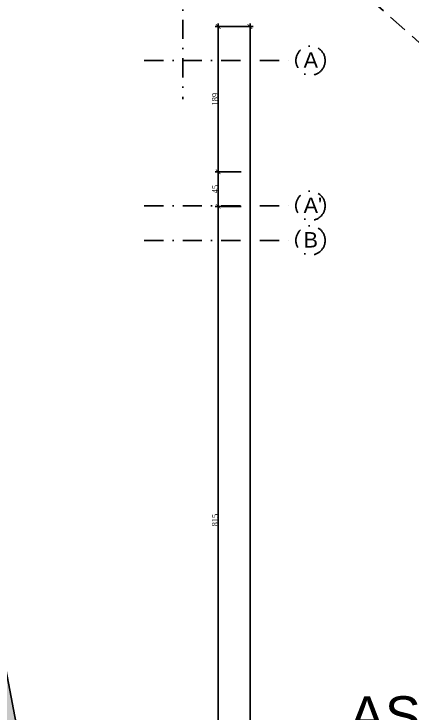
# Model space of a CAD drawing. Header units: millimetres. Extents: x -29311 to -3405, y 28913 to 42880.
# Drawn here: x -5714 to -5197, y 36017 to 36925 of the extents above; entities that cross this region are included whole.
import ezdxf

# ---------------------------------------------------------------- set-up
doc = ezdxf.new("R2010")
doc.units = ezdxf.units.MM
for name, pattern in [('( Hidden )', [0.375, 0.25, -0.125]), ('DASHDOT', [1, 0.5, -0.25, 0, -0.25]), ('DASHDOT2', [0.5, 0.25, -0.125, 0, -0.125])]:
    doc.linetypes.add(name, pattern=pattern)
for name, color, linetype in [('A-AKS', 57, 'DASHDOT'), ('A-AKS.', 57, 'DASHDOT2'), ('A-BA', 1, 'Continuous'), ('vaz_bina2', 161, 'Continuous'), ('yazı1', 7, 'Continuous')]:
    doc.layers.add(name, color=color, linetype=linetype)
doc.layers.add('olcu-plan', color=7, linetype='Continuous', lineweight=20)
doc.layers.add('tarama-betonarme', color=252, linetype='Continuous', lineweight=13)
doc.styles.get("Standard").update_dxf_attribs({"font": 'arial.ttf'})
doc.styles.add('text1', font='arial.ttf')
doc.styles.add('YAZ-50', font='times.ttf', dxfattribs={"width": 0.9})
doc.dimstyles.new('1-50-plan', dxfattribs={"dimtxt": 8, "dimasz": 6, "dimexe": 4, "dimexo": 4, "dimgap": 0.00625, "dimtad": 1, "dimdec": 0, "dimrnd": 0.0005, "dimzin": 9, "dimdsep": 46, "dimtxsty": 'YAZ-50', "dimblk": 'ARCHTICK', "dimcen": 0.025, "dimdle": 4, "dimadec": 0, "dimazin": 0, "dimtfac": 1, "dimtdec": 0, "dimtmove": 0, "dimatfit": 3, "dimfxl": 30, "dimfxlon": 1, "dimarcsym": 0})

# ---------------------------------------------------------------- blocks, each defined once
blk = doc.blocks.new('_ArchTick')
at = {"color": 0, "linetype": 'ByBlock', "const_width": 0.15}
blk.add_lwpolyline([(-0.5, -0.5), (0.5, 0.5)], dxfattribs=at)
blk = doc.blocks.new('*D297')
at = {"layer": 'DEFPOINTS', "color": 0, "transparency": 16777216}
for p in [(-5290.94, 36908.8), (-5448.91, 36720.05), (-5296.58, 36720.05)]:
    blk.add_point(p, dxfattribs=at)
at = {"layer": 'olcu-plan', "color": 0, "lineweight": -2, "transparency": 16777216}
for p, q in [((-5418.91, 36908.8), (-5452.91, 36908.8)), ((-5448.91, 36912.8), (-5448.91, 36716.05)), ((-5418.91, 36720.05), (-5452.91, 36720.05))]:
    blk.add_line(p, q, dxfattribs=at)
at = {"layer": 'olcu-plan', "color": 0, "lineweight": -2, "transparency": 16777216, "xscale": 6, "yscale": 6, "zscale": 6}
for p, rotation in [((-5448.91, 36908.8), 90), ((-5448.91, 36720.05), 270)]:
    blk.add_blockref('_ArchTick', p, dxfattribs=dict(at, rotation=rotation))
at = {"layer": 'olcu-plan', "color": 0, "transparency": 16777216, "insert": (-5453, 36814.42), "char_height": 8, "attachment_point": 5, "rotation": 90, "style": 'YAZ-50'}
blk.add_mtext('189', dxfattribs=at)
blk = doc.blocks.new('*D298')
at = {"layer": 'DEFPOINTS', "color": 0, "transparency": 16777216}
for p in [(-5296.58, 36720.05), (-5448.91, 36675.05), (-5290.7, 36675.05)]:
    blk.add_point(p, dxfattribs=at)
at = {"layer": 'olcu-plan', "color": 0, "lineweight": -2, "transparency": 16777216}
for p, q in [((-5418.91, 36720.05), (-5452.91, 36720.05)), ((-5448.91, 36724.05), (-5448.91, 36671.05)), ((-5418.91, 36675.05), (-5452.91, 36675.05))]:
    blk.add_line(p, q, dxfattribs=at)
at = {"layer": 'olcu-plan', "color": 0, "lineweight": -2, "transparency": 16777216, "xscale": 6, "yscale": 6, "zscale": 6}
for p, rotation in [((-5448.91, 36720.05), 90), ((-5448.91, 36675.05), 270)]:
    blk.add_blockref('_ArchTick', p, dxfattribs=dict(at, rotation=rotation))
at = {"layer": 'olcu-plan', "color": 0, "transparency": 16777216, "insert": (-5452.99, 36697.55), "char_height": 8, "attachment_point": 5, "rotation": 90, "style": 'YAZ-50'}
blk.add_mtext('45', dxfattribs=at)
blk = doc.blocks.new('*D299')
at = {"layer": 'DEFPOINTS', "color": 0, "transparency": 16777216}
for p in [(-5290.7, 36675.05), (-5448.91, 35859.66), (-5239.52, 35859.66)]:
    blk.add_point(p, dxfattribs=at)
at = {"layer": 'olcu-plan', "color": 0, "lineweight": -2, "transparency": 16777216}
for p, q in [((-5418.91, 36675.05), (-5452.91, 36675.05)), ((-5448.91, 36679.05), (-5448.91, 35855.66)), ((-5418.91, 35859.66), (-5452.91, 35859.66))]:
    blk.add_line(p, q, dxfattribs=at)
at = {"layer": 'olcu-plan', "color": 0, "lineweight": -2, "transparency": 16777216, "xscale": 6, "yscale": 6, "zscale": 6}
for p, rotation in [((-5448.91, 36675.05), 90), ((-5448.91, 35859.66), 270)]:
    blk.add_blockref('_ArchTick', p, dxfattribs=dict(at, rotation=rotation))
at = {"layer": 'olcu-plan', "color": 0, "transparency": 16777216, "insert": (-5452.99, 36267.36), "char_height": 8, "attachment_point": 5, "rotation": 90, "style": 'YAZ-50'}
blk.add_mtext('815', dxfattribs=at)
blk = doc.blocks.new('*D304')
at = {"layer": 'DEFPOINTS', "color": 0, "transparency": 16777216}
for p in [(-5448.91, 36908.8), (-5407.56, 36908.8), (-5448.91, 34803.85)]:
    blk.add_point(p, dxfattribs=at)
at = {"layer": 'olcu-plan', "color": 0, "lineweight": -2, "transparency": 16777216}
for p, q in [((-5437.56, 36908.8), (-5403.56, 36908.8)), ((-5407.56, 34799.85), (-5407.56, 36912.8)), ((-5437.56, 34803.85), (-5403.56, 34803.85))]:
    blk.add_line(p, q, dxfattribs=at)
at = {"layer": 'olcu-plan', "color": 0, "lineweight": -2, "transparency": 16777216, "xscale": 6, "yscale": 6, "zscale": 6}
for p, rotation in [((-5407.56, 36908.8), 90), ((-5407.56, 34803.85), 270)]:
    blk.add_blockref('_ArchTick', p, dxfattribs=dict(at, rotation=rotation))
at = {"layer": 'olcu-plan', "color": 0, "transparency": 16777216, "insert": (-5411.64, 35856.32), "char_height": 8, "attachment_point": 5, "rotation": 90, "style": 'YAZ-50'}
blk.add_mtext('2105', dxfattribs=at)
blk = doc.blocks.new('AKS')
at = {"layer": 'A-AKS.', "ltscale": 100}
for p, q in [((5256.59, 2308.38), (5256.59, 2054.95)), ((5206.59, 2104.95), (5403.78, 2104.95)), ((5206.59, 1916.2), (5403.78, 1916.2)), ((5206.59, 1871.2), (5403.78, 1871.2))]:
    blk.add_line(p, q, dxfattribs=at)
for centre in [(5422.78, 2104.95), (5422.78, 1916.2), (5422.78, 1871.2)]:
    blk.add_circle(centre, 19, dxfattribs=at)
at = {"layer": 'A-AKS.', "ltscale": 100, "char_height": 20, "width": 18.8945, "attachment_point": 1, "style": 'text1'}
for s, insert in [('A', (5413.83, 2115.77)), ("A'", (5413.83, 1927.03)), ('B', (5413.83, 1882.03))]:
    blk.add_mtext(s, dxfattribs=dict(at, insert=insert))

msp = doc.modelspace()

# ---------------------------------------------------------------- hatches: boundary and pattern name
at = {"layer": 'tarama-betonarme'}
h = msp.add_hatch(dxfattribs=at)
h.set_pattern_fill('ANSI35', color=256, scale=25, style=0)
h.set_pattern_definition([(45, (-57572.966, 50245.5134), (-4.4194174, 4.4194174), []), (45, (-57568.547, 50245.5134), (-4.4194174, 4.4194174), [7.8125, -1.5625, 0, -1.5625])])
h.paths.add_polyline_path([(-10481.78, 34895.54), (-10717.69, 36702.95), (-5913.13, 36889.18), (-5531.42, 34913.14)], flags=16)
h.paths.add_polyline_path([(-10508.1, 34865.45), (-10751.69, 36731.65), (-5888.56, 36920.15), (-5495.1, 34883.26)])

# ---------------------------------------------------------------- linework, layer by layer
at = {"layer": 'A-BA'}
msp.add_line((-5495.1, 34883.26), (-5888.56, 36920.15), dxfattribs=at)
msp.add_line((-5495.1, 34883.26), (-5888.56, 36920.15), dxfattribs=at)
at = {"layer": 'vaz_bina2', "linetype": '( Hidden )', "ltscale": 100}
msp.add_lwpolyline([(-10745.16, 36675.77), (-10501.58, 34809.57), (-5488.57, 34827.39), (-4470.79, 34831), (-4739.72, 36223.25), (-4981.51, 36705.57), (-5309.76, 36996.23), (-5666.95, 37184.85), (-6038.1, 37294.92), (-6406.89, 37344.3), (-10810.15, 37173.63)], close=True, dxfattribs=at)

# ---------------------------------------------------------------- block references
at = {"layer": 'A-AKS'}
msp.add_blockref('AKS', (-10751.69, 34759.57), dxfattribs=at)

# ---------------------------------------------------------------- texts
at = {"layer": 'yazı1', "insert": (-5278.77, 36038.3), "char_height": 50, "width": 1514.585, "attachment_point": 1}
msp.add_mtext('ASMAKAT DEPO 2. BODRUM KAT', dxfattribs=at)

# ---------------------------------------------------------------- dimensions: what is measured, and where the dimension line sits
at = {"layer": 'olcu-plan'}
for base, p1, p2, picture, middle in [((-5448.91, 36720.05), (-5290.94, 36908.8), (-5296.58, 36720.05), '*D297', (-5453, 36814.42)), ((-5407.56, 36908.8), (-5448.91, 34803.85), (-5448.91, 36908.8), '*D304', (-5411.64, 35856.32)), ((-5448.91, 36675.05), (-5296.58, 36720.05), (-5290.7, 36675.05), '*D298', (-5452.99, 36697.55)), ((-5448.91, 35859.66), (-5290.7, 36675.05), (-5239.52, 35859.66), '*D299', (-5452.99, 36267.36))]:
    dim = msp.add_linear_dim(base=base, p1=p1, p2=p2, angle=90, dimstyle='1-50-plan', dxfattribs=at)
    dim.commit()
    dim.dimension.update_dxf_attribs({"geometry": picture, "text_midpoint": middle})

doc.saveas('drawing.dxf')
